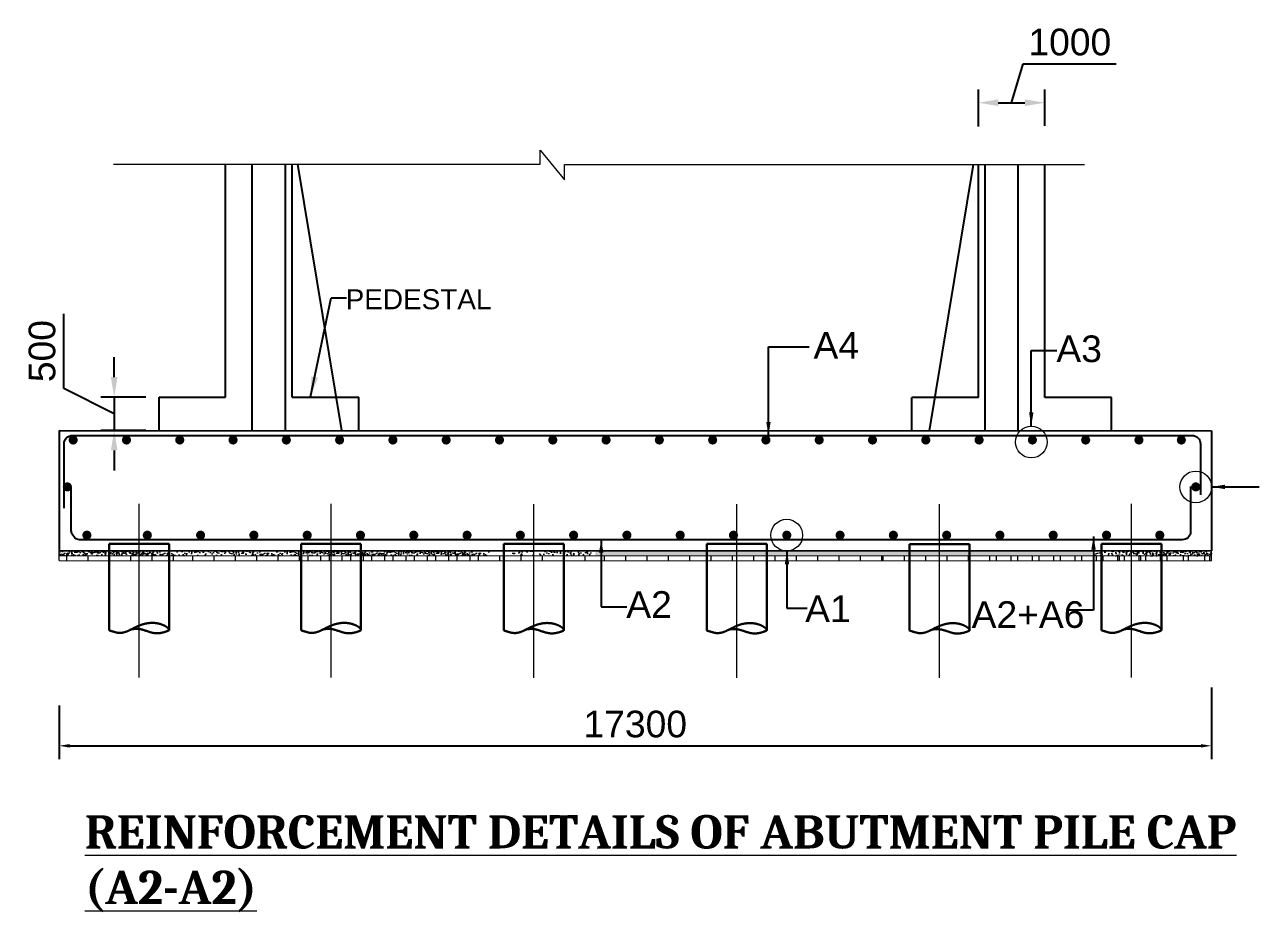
# Model space of a CAD drawing. Header units: millimetres. Extents: x 1231188 to 3899118, y -5478610 to -489530.
# Drawn here: x 2925757 to 2944291, y -3109758 to -3096440 of the extents above; entities that cross this region are included whole.
import ezdxf

# ---------------------------------------------------------------- set-up
doc = ezdxf.new("R2010")
doc.units = ezdxf.units.MM
doc.header["$LTSCALE"] = 25
doc.header["$MEASUREMENT"] = 0
doc.header["$PDMODE"] = 3
for name, pattern in [('CENTER', [2, 1.25, -0.25, 0.25, -0.25]), ('DASHED2', [0.375, 0.25, -0.125]), ('HIDDEN', [0.375, 0.25, -0.125])]:
    doc.linetypes.add(name, pattern=pattern)
doc.layers.get('0').update_dxf_attribs({"lineweight": 13})
doc.layers.get('Defpoints').update_dxf_attribs({"color": 230, "lineweight": 9})
for name, color, linetype in [('ABUTMENT', 1, 'Continuous'), ('COLL', 1, 'Continuous'), ('PILE-CAP', 7, 'Continuous')]:
    doc.layers.add(name, color=color, linetype=linetype)
for name, color, linetype, lineweight in [('Center line', 252, 'CENTER', 9), ('DIM', 8, 'Continuous', 13), ('HATCH', 191, 'Continuous', 9), ('PILE', 214, 'Continuous', 30), ('text', 7, 'Continuous', 18)]:
    doc.layers.add(name, color=color, linetype=linetype, lineweight=lineweight)
doc.styles.add('ARIAL', font='arial.ttf', dxfattribs={"height": 400})
doc.styles.get("Standard").update_dxf_attribs({"font": 'swissl.ttf'})
doc.dimstyles.new('dim-50', dxfattribs={"dimtxt": 200, "dimasz": 200, "dimexe": 20, "dimexo": 20, "dimgap": 0.09, "dimtad": 0, "dimdec": 0, "dimzin": 0, "dimdsep": 46, "dimtxsty": 'Standard', "dimcen": 0.09, "dimclrd": 5, "dimclrt": 5, "dimazin": 0, "dimtfac": 1, "dimtdec": 0, "dimtofl": 0, "dimtmove": 0, "dimatfit": 3, "dimfxl": 1, "dimtolj": 1, "dimtzin": 0, "dimarcsym": 0})
pattern_1 = [(50, (-7976869.35, -8347867.51), (143.4520365, -12.550427), [15, -165]), (355, (-7976869.35, -8347867.51), (-27.7502667, 150.4384267), [12, -132]), (100.4514, (-7976857.4, -8347868.56), (115.7018763, 137.8879084), [12.748038, -140.2284224]), (46.1842, (-7976869.35, -8347827.51), (213.4482097, -33.1038029), [22.5, -247.5]), (96.6356, (-7976851.56, -8347830.27), (186.932541, 194.8235742), [19.1220576, -210.3426]), (351.1842, (-7976869.35, -8347827.5), (186.932389, 194.82372), [18, -198]), (21, (-7976849.35, -8347837.51), (119.3814104, -80.5237781), [15, -165]), (326, (-7976849.35, -8347837.51), (48.6630664, 145.030009), [12, -132]), (71.4514, (-7976839.4, -8347844.22), (168.0445257, 64.5060993), [12.748038, -140.2284224]), (37.5, (-7976869.35, -8347867.51), (2.43197106, 66.57877077), [0, -130.4, 0, -134, 0, -132.5]), (7.5, (-7976869.35, -8347867.51), (52.6139075, 78.88234238), [0, -76.4, 0, -127.4, 0, -50.5]), (327.5, (-7976913.95, -8347867.51), (106.76448723, -4.51097435), [0, -50, 0, -156, 0, -207]), (317.5, (-7976933.95, -8347867.51), (116.6372339, 20.0209965), [0, -65, 0, -103.6, 0, -147])]

# ---------------------------------------------------------------- blocks, each defined once
blk = doc.blocks.new('*D716')
at = {"layer": 'Defpoints', "color": 0, "lineweight": -2, "ltscale": 150, "transparency": 16777216}
for p in [(2943573, -3106184, 42552), (2926273, -3106454, 42552), (2943573, -3107260)]:
    blk.add_point(p, dxfattribs=at)
at = {"layer": 'DIM', "color": 0, "lineweight": -2, "ltscale": 150, "transparency": 16777216}
for p, q in [((2943573, -3106384), (2943573, -3107460)), ((2926273, -3106654), (2926273, -3107460))]:
    blk.add_line(p, q, dxfattribs=at)
at = {"layer": 'DIM', "color": 5, "lineweight": -2, "ltscale": 150, "transparency": 16777216}
blk.add_line((2926433, -3107260), (2943413, -3107260), dxfattribs=at)
for points in [[(2926433, -3107234), (2926433, -3107287), (2926273, -3107260)], [(2943413, -3107234), (2943413, -3107287), (2943573, -3107260)]]:
    blk.add_solid(points, dxfattribs=at)
at = {"layer": 'DIM', "color": 2, "ltscale": 150, "transparency": 16777216, "insert": (2934923, -3106936), "char_height": 400, "attachment_point": 5, "style": 'ARIAL'}
blk.add_mtext('\\A1;17300', dxfattribs=at)
blk = doc.blocks.new('*D717')
at = {"layer": 'Defpoints', "color": 0, "lineweight": -2, "ltscale": 150, "transparency": 16777216}
for p in [(2927773, -3102028), (2927100, -3102528), (2927773, -3102528)]:
    blk.add_point(p, dxfattribs=at)
at = {"layer": 'DIM', "color": 5, "lineweight": -2, "ltscale": 150, "transparency": 16777216}
for p, q in [((2926343, -3101898), (2926343, -3100776)), ((2927100, -3101728), (2927100, -3101428)), ((2927100, -3102278), (2926343, -3101898)), ((2927100, -3102028), (2927100, -3102528)), ((2927100, -3102828), (2927100, -3103128))]:
    blk.add_line(p, q, dxfattribs=at)
at = {"layer": 'DIM', "color": 0, "lineweight": -2, "ltscale": 150, "transparency": 16777216}
for p, q in [((2927573, -3102028), (2926900, -3102028)), ((2927573, -3102528), (2926900, -3102528))]:
    blk.add_line(p, q, dxfattribs=at)
at = {"layer": 'DIM', "color": 5, "lineweight": -2, "ltscale": 150, "transparency": 16777216}
for points in [[(2927050, -3101728), (2927150, -3101728), (2927100, -3102028)], [(2927050, -3102828), (2927150, -3102828), (2927100, -3102528)]]:
    blk.add_solid(points, dxfattribs=at)
at = {"layer": 'DIM', "color": 2, "ltscale": 150, "transparency": 16777216, "insert": (2926019, -3101337), "char_height": 400, "attachment_point": 5, "rotation": 90, "style": 'ARIAL'}
blk.add_mtext('\\A1;500', dxfattribs=at)
blk = doc.blocks.new('*D718')
at = {"layer": 'Defpoints', "color": 0, "lineweight": -2, "ltscale": 150, "transparency": 16777216}
for p in [(2941073, -3097610), (2941073, -3098159), (2940073, -3098166)]:
    blk.add_point(p, dxfattribs=at)
at = {"layer": 'DIM', "color": 5, "lineweight": -2, "ltscale": 150, "transparency": 16777216}
for p, q in [((2940573, -3097610), (2940748, -3097026)), ((2940748, -3097026), (2942144, -3097026)), ((2940373, -3097610), (2940773, -3097610))]:
    blk.add_line(p, q, dxfattribs=at)
at = {"layer": 'DIM', "color": 0, "lineweight": -2, "ltscale": 150, "transparency": 16777216}
for p, q in [((2940073, -3097966), (2940073, -3097410)), ((2941073, -3097959), (2941073, -3097410))]:
    blk.add_line(p, q, dxfattribs=at)
at = {"layer": 'DIM', "color": 5, "lineweight": -2, "ltscale": 150, "transparency": 16777216}
for points in [[(2940373, -3097560), (2940373, -3097660), (2940073, -3097610)], [(2940773, -3097560), (2940773, -3097660), (2941073, -3097610)]]:
    blk.add_solid(points, dxfattribs=at)
at = {"layer": 'DIM', "color": 2, "ltscale": 150, "transparency": 16777216, "insert": (2941446, -3096702), "char_height": 400, "attachment_point": 5, "style": 'ARIAL'}
blk.add_mtext('\\A1;1000', dxfattribs=at)

msp = doc.modelspace()

# ---------------------------------------------------------------- hatches: boundary and pattern name
at = {"layer": 'HATCH', "ltscale": 100}
h = msp.add_hatch(dxfattribs=at)
h.set_pattern_fill('AR-CONC', color=256, scale=20, style=0)
h.set_pattern_definition([(50, (-7969869.27, -8347859.77), (143.4520365, -12.550427), [15, -165]), (355, (-7969869.27, -8347859.77), (-27.7502667, 150.4384267), [12, -132]), (100.4514, (-7969857.32, -8347860.82), (115.7018763, 137.8879084), [12.748038, -140.2284224]), (46.1842, (-7969869.27, -8347819.77), (213.4482097, -33.1038029), [22.5, -247.5]), (96.6356, (-7969851.48, -8347822.53), (186.932541, 194.8235742), [19.1220576, -210.3426]), (351.1842, (-7969869.27, -8347819.77), (186.932389, 194.82372), [18, -198]), (21, (-7969849.27, -8347829.77), (119.3814104, -80.5237781), [15, -165]), (326, (-7969849.27, -8347829.77), (48.6630664, 145.030009), [12, -132]), (71.4514, (-7969839.32, -8347836.48), (168.0445257, 64.5060993), [12.748038, -140.2284224]), (37.5, (-7969869.27, -8347859.77), (2.43197106, 66.57877077), [0, -130.4, 0, -134, 0, -132.5]), (7.5, (-7969869.27, -8347859.77), (52.6139075, 78.88234238), [0, -76.4, 0, -127.4, 0, -50.5]), (327.5, (-7969913.87, -8347859.77), (106.76448723, -4.51097435), [0, -50, 0, -156, 0, -207]), (317.5, (-7969933.87, -8347859.77), (116.6372339, 20.0209965), [0, -65, 0, -103.6, 0, -147])])
h.paths.add_polyline_path([(2926273.05493, -3104327.57632), (2926273.05493, -3104402.57632), (2926573.08797, -3104402.57632), (2926573.08797, -3104327.57632)])
h = msp.add_hatch(dxfattribs=at)
h.set_pattern_fill('AR-CONC', color=256, scale=20, style=0)
h.set_pattern_definition([(50, (-7968669.3, -8347860.69), (143.4520365, -12.550427), [15, -165]), (355, (-7968669.3, -8347860.69), (-27.7502667, 150.4384267), [12, -132]), (100.4514, (-7968657.35, -8347861.74), (115.7018763, 137.8879084), [12.748038, -140.2284224]), (46.1842, (-7968669.3, -8347820.69), (213.4482097, -33.1038029), [22.5, -247.5]), (96.6356, (-7968651.52, -8347823.45), (186.932541, 194.8235742), [19.1220576, -210.3426]), (351.1842, (-7968669.3, -8347820.7), (186.932389, 194.82372), [18, -198]), (21, (-7968649.3, -8347830.69), (119.3814104, -80.5237781), [15, -165]), (326, (-7968649.3, -8347830.69), (48.6630664, 145.030009), [12, -132]), (71.4514, (-7968639.36, -8347837.4), (168.0445257, 64.5060993), [12.748038, -140.2284224]), (37.5, (-7968669.305, -8347860.69), (2.43197106, 66.57877077), [0, -130.4, 0, -134, 0, -132.5]), (7.5, (-7968669.305, -8347860.69), (52.6139075, 78.88234238), [0, -76.4, 0, -127.4, 0, -50.5]), (327.5, (-7968713.905, -8347860.69), (106.76448723, -4.51097435), [0, -50, 0, -156, 0, -207]), (317.5, (-7968733.905, -8347860.69), (116.6372339, 20.0209965), [0, -65, 0, -103.6, 0, -147])])
h.paths.add_polyline_path([(2926573.05493, -3104403.49698), (2926573.05493, -3104328.49698), (2926273.05493, -3104328.49698), (2926273.05493, -3104403.49698)])
h.paths.add_polyline_path([(2927173.05493, -3104403.49698), (2927173.05493, -3104328.49698), (2926573.05493, -3104328.49698), (2926573.05493, -3104403.49698)])
h.paths.add_polyline_path([(2927773.05493, -3104403.49698), (2927773.05493, -3104328.49698), (2927173.05493, -3104328.49698), (2927173.05493, -3104403.49698)])
h = msp.add_hatch(dxfattribs=at)
h.set_pattern_fill('AR-B816', color=256, scale=20, style=0)
h.set_pattern_definition([(0, (-7971369.27, -8347859.77), (0, 160), []), (90, (-7971369.27, -8347859.77), (-160, 160), [160, -160])])
h.paths.add_polyline_path([(2926873.08797, -3104402.57632), (2926873.08797, -3104477.57632), (2927473.08797, -3104477.57632), (2927473.08797, -3104402.57632)])
h.paths.add_polyline_path([(2927473.08797, -3104402.57632), (2927473.08797, -3104477.57632), (2928073.08797, -3104477.57632), (2928073.08797, -3104402.57632)])
h.paths.add_polyline_path([(2926273.05493, -3104402.57632), (2926273.05493, -3104477.57632), (2926873.08797, -3104477.57632), (2926873.08797, -3104402.57632)])
h = msp.add_hatch(dxfattribs=at)
h.set_pattern_fill('AR-CONC', color=256, scale=20, style=0)
h.set_pattern_definition([(50, (-7968370.8, -8347859.77), (143.4520365, -12.550427), [15, -165]), (355, (-7968370.8, -8347859.77), (-27.7502667, 150.4384267), [12, -132]), (100.4514, (-7968358.85, -8347860.82), (115.7018763, 137.8879084), [12.748038, -140.2284224]), (46.1842, (-7968370.8, -8347819.77), (213.4482097, -33.1038029), [22.5, -247.5]), (96.6356, (-7968353.02, -8347822.53), (186.932541, 194.8235742), [19.1220576, -210.3426]), (351.1842, (-7968370.8, -8347819.77), (186.932389, 194.82372), [18, -198]), (21, (-7968350.8, -8347829.77), (119.3814104, -80.5237781), [15, -165]), (326, (-7968350.8, -8347829.77), (48.6630664, 145.030009), [12, -132]), (71.4514, (-7968340.86, -8347836.48), (168.0445257, 64.5060993), [12.748038, -140.2284224]), (37.5, (-7968370.805, -8347859.77), (2.43197106, 66.57877077), [0, -130.4, 0, -134, 0, -132.5]), (7.5, (-7968370.805, -8347859.77), (52.6139075, 78.88234238), [0, -76.4, 0, -127.4, 0, -50.5]), (327.5, (-7968415.405, -8347859.77), (106.76448723, -4.51097435), [0, -50, 0, -156, 0, -207]), (317.5, (-7968435.4, -8347859.77), (116.6372339, 20.0209965), [0, -65, 0, -103.6, 0, -147])])
h.paths.add_polyline_path([(2926871.55526, -3104402.57632), (2926871.55526, -3104327.57632), (2926571.55526, -3104327.57632), (2926571.55526, -3104402.57632)])
h.paths.add_polyline_path([(2927471.55526, -3104402.57632), (2927471.55526, -3104327.57632), (2926871.55526, -3104327.57632), (2926871.55526, -3104402.57632)])
h.paths.add_polyline_path([(2928071.55526, -3104402.57632), (2928071.55526, -3104327.57632), (2927471.55526, -3104327.57632), (2927471.55526, -3104402.57632)])
h = msp.add_hatch(dxfattribs=at)
h.set_pattern_fill('AR-B816', color=256, scale=20, style=0)
h.set_pattern_definition([(0, (-7966917.7, -8347859.77), (0, 160), []), (90, (-7966917.7, -8347859.77), (-160, 160), [160, -160])])
h.paths.add_polyline_path([(2928324.65363, -3104477.57632), (2928324.65363, -3104402.57632), (2928024.65363, -3104402.57632), (2928024.65363, -3104477.57632)])
h.paths.add_polyline_path([(2928924.65363, -3104477.57632), (2928924.65363, -3104402.57632), (2928324.65363, -3104402.57632), (2928324.65363, -3104477.57632)])
h.paths.add_polyline_path([(2929524.65363, -3104477.57632), (2929524.65363, -3104402.57632), (2928924.65363, -3104402.57632), (2928924.65363, -3104477.57632)])
h.paths.add_polyline_path([(2931324.65363, -3104477.57632), (2931324.65363, -3104402.57632), (2929524.65363, -3104402.57632), (2929524.65363, -3104477.57632)])
h.paths.add_polyline_path([(2931324.65363, -3104402.57632), (2931324.65363, -3104477.57632), (2931924.65363, -3104477.57632), (2931924.65363, -3104402.57632)])
h.paths.add_polyline_path([(2931924.65363, -3104402.57632), (2931924.65363, -3104477.57632), (2932524.65363, -3104477.57632), (2932524.65363, -3104402.57632)])
h = msp.add_hatch(dxfattribs=at)
h.set_pattern_fill('AR-CONC', color=256, scale=20, style=0)
h.set_pattern_definition([(50, (-7966870.8, -8347859.77), (143.4520365, -12.550427), [15, -165]), (355, (-7966870.8, -8347859.77), (-27.7502667, 150.4384267), [12, -132]), (100.4514, (-7966858.85, -8347860.82), (115.7018763, 137.8879084), [12.748038, -140.2284224]), (46.1842, (-7966870.8, -8347819.77), (213.4482097, -33.1038029), [22.5, -247.5]), (96.6356, (-7966853.02, -8347822.53), (186.932541, 194.8235742), [19.1220576, -210.3426]), (351.1842, (-7966870.8, -8347819.77), (186.932389, 194.82372), [18, -198]), (21, (-7966850.8, -8347829.77), (119.3814104, -80.5237781), [15, -165]), (326, (-7966850.8, -8347829.77), (48.6630664, 145.030009), [12, -132]), (71.4514, (-7966840.86, -8347836.48), (168.0445257, 64.5060993), [12.748038, -140.2284224]), (37.5, (-7966870.805, -8347859.77), (2.43197106, 66.57877077), [0, -130.4, 0, -134, 0, -132.5]), (7.5, (-7966870.805, -8347859.77), (52.6139075, 78.88234238), [0, -76.4, 0, -127.4, 0, -50.5]), (327.5, (-7966915.405, -8347859.77), (106.76448723, -4.51097435), [0, -50, 0, -156, 0, -207]), (317.5, (-7966935.4, -8347859.77), (116.6372339, 20.0209965), [0, -65, 0, -103.6, 0, -147])])
h.paths.add_polyline_path([(2928371.55526, -3104402.57632), (2928371.55526, -3104327.57632), (2928071.55526, -3104327.57632), (2928071.55526, -3104402.57632)])
h.paths.add_polyline_path([(2928971.55526, -3104402.57632), (2928971.55526, -3104327.57632), (2928371.55526, -3104327.57632), (2928371.55526, -3104402.57632)])
h.paths.add_polyline_path([(2929571.55526, -3104402.57632), (2929571.55526, -3104327.57632), (2928971.55526, -3104327.57632), (2928971.55526, -3104402.57632)])
h = msp.add_hatch(dxfattribs=at)
h.set_pattern_fill('AR-CONC', color=256, scale=20, style=0)
h.set_pattern_definition([(50, (-7965437.96, -8347859.77), (143.4520365, -12.550427), [15, -165]), (355, (-7965437.96, -8347859.77), (-27.7502667, 150.4384267), [12, -132]), (100.4514, (-7965426, -8347860.82), (115.7018763, 137.8879084), [12.748038, -140.2284224]), (46.1842, (-7965437.96, -8347819.77), (213.4482097, -33.1038029), [22.5, -247.5]), (96.6356, (-7965420.17, -8347822.53), (186.932541, 194.8235742), [19.1220576, -210.3426]), (351.1842, (-7965437.96, -8347819.77), (186.932389, 194.82372), [18, -198]), (21, (-7965417.96, -8347829.77), (119.3814104, -80.5237781), [15, -165]), (326, (-7965417.96, -8347829.77), (48.6630664, 145.030009), [12, -132]), (71.4514, (-7965408.01, -8347836.48), (168.0445257, 64.5060993), [12.748038, -140.2284224]), (37.5, (-7965437.96, -8347859.77), (2.43197106, 66.57877077), [0, -130.4, 0, -134, 0, -132.5]), (7.5, (-7965437.96, -8347859.77), (52.6139075, 78.88234238), [0, -76.4, 0, -127.4, 0, -50.5]), (327.5, (-7965482.56, -8347859.77), (106.76448723, -4.51097435), [0, -50, 0, -156, 0, -207]), (317.5, (-7965502.56, -8347859.77), (116.6372339, 20.0209965), [0, -65, 0, -103.6, 0, -147])])
h.paths.add_polyline_path([(2929804.39979, -3104402.57632), (2929804.39979, -3104327.57632), (2929504.39979, -3104327.57632), (2929504.39979, -3104402.57632)])
h.paths.add_polyline_path([(2930404.39979, -3104402.57632), (2930404.39979, -3104327.57632), (2929804.39979, -3104327.57632), (2929804.39979, -3104402.57632)])
h.paths.add_polyline_path([(2931004.39979, -3104402.57632), (2931004.39979, -3104327.57632), (2930404.39979, -3104327.57632), (2930404.39979, -3104402.57632)])
h = msp.add_hatch(dxfattribs=at)
h.set_pattern_fill('AR-B816', color=256, scale=20, style=0)
h.set_pattern_definition([(0, (-7965189.7, -8347859.77), (0, 160), []), (90, (-7965189.7, -8347859.77), (-160, 160), [160, -160])])
h.paths.add_polyline_path([(2930052.66281, -3104477.57632), (2930052.66281, -3104402.57632), (2929752.66281, -3104402.57632), (2929752.66281, -3104477.57632)])
h.paths.add_polyline_path([(2930652.66281, -3104477.57632), (2930652.66281, -3104402.57632), (2930052.66281, -3104402.57632), (2930052.66281, -3104477.57632)])
h.paths.add_polyline_path([(2931252.66281, -3104477.57632), (2931252.66281, -3104402.57632), (2930652.66281, -3104402.57632), (2930652.66281, -3104477.57632)])
h.paths.add_polyline_path([(2933052.66281, -3104477.57632), (2933052.66281, -3104402.57632), (2931252.66281, -3104402.57632), (2931252.66281, -3104477.57632)])
h.paths.add_polyline_path([(2933052.66281, -3104402.57632), (2933052.66281, -3104477.57632), (2933652.66281, -3104477.57632), (2933652.66281, -3104402.57632)])
h.paths.add_polyline_path([(2933652.66281, -3104402.57632), (2933652.66281, -3104477.57632), (2934252.66281, -3104477.57632), (2934252.66281, -3104402.57632)])
h = msp.add_hatch(dxfattribs=at)
h.set_pattern_fill('AR-CONC', color=256, scale=20, style=0)
h.set_pattern_definition([(50, (-7965189.53, -8347859.77), (143.4520365, -12.550427), [15, -165]), (355, (-7965189.53, -8347859.77), (-27.7502667, 150.4384267), [12, -132]), (100.4514, (-7965177.58, -8347860.82), (115.7018763, 137.8879084), [12.748038, -140.2284224]), (46.1842, (-7965189.53, -8347819.77), (213.4482097, -33.1038029), [22.5, -247.5]), (96.6356, (-7965171.74, -8347822.53), (186.932541, 194.8235742), [19.1220576, -210.3426]), (351.1842, (-7965189.53, -8347819.77), (186.932389, 194.82372), [18, -198]), (21, (-7965169.53, -8347829.77), (119.3814104, -80.5237781), [15, -165]), (326, (-7965169.53, -8347829.77), (48.6630664, 145.030009), [12, -132]), (71.4514, (-7965159.58, -8347836.48), (168.0445257, 64.5060993), [12.748038, -140.2284224]), (37.5, (-7965189.53, -8347859.77), (2.43197106, 66.57877077), [0, -130.4, 0, -134, 0, -132.5]), (7.5, (-7965189.53, -8347859.77), (52.6139075, 78.88234238), [0, -76.4, 0, -127.4, 0, -50.5]), (327.5, (-7965234.13, -8347859.77), (106.76448723, -4.51097435), [0, -50, 0, -156, 0, -207]), (317.5, (-7965254.13, -8347859.77), (116.6372339, 20.0209965), [0, -65, 0, -103.6, 0, -147])])
h.paths.add_polyline_path([(2930052.82799, -3104402.57632), (2930052.82799, -3104327.57632), (2929752.82799, -3104327.57632), (2929752.82799, -3104402.57632)])
h.paths.add_polyline_path([(2930652.82799, -3104402.57632), (2930652.82799, -3104327.57632), (2930052.82799, -3104327.57632), (2930052.82799, -3104402.57632)])
h.paths.add_polyline_path([(2931252.82799, -3104402.57632), (2931252.82799, -3104327.57632), (2930652.82799, -3104327.57632), (2930652.82799, -3104402.57632)])
h = msp.add_hatch(dxfattribs=at)
h.set_pattern_fill('AR-CONC', color=256, scale=20, style=0)
h.set_pattern_definition([(50, (-7963937.96, -8347859.77), (143.4520365, -12.550427), [15, -165]), (355, (-7963937.96, -8347859.77), (-27.7502667, 150.4384267), [12, -132]), (100.4514, (-7963926, -8347860.82), (115.7018763, 137.8879084), [12.748038, -140.2284224]), (46.1842, (-7963937.96, -8347819.77), (213.4482097, -33.1038029), [22.5, -247.5]), (96.6356, (-7963920.17, -8347822.53), (186.932541, 194.8235742), [19.1220576, -210.3426]), (351.1842, (-7963937.96, -8347819.77), (186.932389, 194.82372), [18, -198]), (21, (-7963917.96, -8347829.77), (119.3814104, -80.5237781), [15, -165]), (326, (-7963917.96, -8347829.77), (48.6630664, 145.030009), [12, -132]), (71.4514, (-7963908.01, -8347836.48), (168.0445257, 64.5060993), [12.748038, -140.2284224]), (37.5, (-7963937.96, -8347859.77), (2.43197106, 66.57877077), [0, -130.4, 0, -134, 0, -132.5]), (7.5, (-7963937.96, -8347859.77), (52.6139075, 78.88234238), [0, -76.4, 0, -127.4, 0, -50.5]), (327.5, (-7963982.56, -8347859.77), (106.76448723, -4.51097435), [0, -50, 0, -156, 0, -207]), (317.5, (-7964002.56, -8347859.77), (116.6372339, 20.0209965), [0, -65, 0, -103.6, 0, -147])])
h.paths.add_polyline_path([(2931304.39979, -3104402.57632), (2931304.39979, -3104327.57632), (2931004.39979, -3104327.57632), (2931004.39979, -3104402.57632)])
h.paths.add_polyline_path([(2931904.39979, -3104402.57632), (2931904.39979, -3104327.57632), (2931304.39979, -3104327.57632), (2931304.39979, -3104402.57632)])
h.paths.add_polyline_path([(2932504.39979, -3104402.57632), (2932504.39979, -3104327.57632), (2931904.39979, -3104327.57632), (2931904.39979, -3104402.57632)])
h = msp.add_hatch(dxfattribs=at)
h.set_pattern_fill('AR-CONC', color=256, scale=20, style=0)
h.set_pattern_definition([(50, (-7963689.53, -8347859.77), (143.4520365, -12.550427), [15, -165]), (355, (-7963689.53, -8347859.77), (-27.7502667, 150.4384267), [12, -132]), (100.4514, (-7963677.58, -8347860.82), (115.7018763, 137.8879084), [12.748038, -140.2284224]), (46.1842, (-7963689.53, -8347819.77), (213.4482097, -33.1038029), [22.5, -247.5]), (96.6356, (-7963671.74, -8347822.53), (186.932541, 194.8235742), [19.1220576, -210.3426]), (351.1842, (-7963689.53, -8347819.77), (186.932389, 194.82372), [18, -198]), (21, (-7963669.53, -8347829.77), (119.3814104, -80.5237781), [15, -165]), (326, (-7963669.53, -8347829.77), (48.6630664, 145.030009), [12, -132]), (71.4514, (-7963659.58, -8347836.48), (168.0445257, 64.5060993), [12.748038, -140.2284224]), (37.5, (-7963689.53, -8347859.77), (2.43197106, 66.57877077), [0, -130.4, 0, -134, 0, -132.5]), (7.5, (-7963689.53, -8347859.77), (52.6139075, 78.88234238), [0, -76.4, 0, -127.4, 0, -50.5]), (327.5, (-7963734.13, -8347859.77), (106.76448723, -4.51097435), [0, -50, 0, -156, 0, -207]), (317.5, (-7963754.13, -8347859.77), (116.6372339, 20.0209965), [0, -65, 0, -103.6, 0, -147])])
h.paths.add_polyline_path([(2931552.82799, -3104402.57632), (2931552.82799, -3104327.57632), (2931252.82799, -3104327.57632), (2931252.82799, -3104402.57632)])
h.paths.add_polyline_path([(2932152.82799, -3104402.57632), (2932152.82799, -3104327.57632), (2931552.82799, -3104327.57632), (2931552.82799, -3104402.57632)])
h.paths.add_polyline_path([(2932752.82799, -3104402.57632), (2932752.82799, -3104327.57632), (2932152.82799, -3104327.57632), (2932152.82799, -3104402.57632)])
h = msp.add_hatch(dxfattribs=at)
h.set_pattern_fill('AR-CONC', color=256, scale=20, style=0)
h.set_pattern_definition([(50, (-7978985.03, -8347859.77), (143.4520365, -12.550427), [15, -165]), (355, (-7978985.03, -8347859.77), (-27.7502667, 150.4384267), [12, -132]), (100.4514, (-7978973.08, -8347860.82), (115.7018763, 137.8879084), [12.748038, -140.2284224]), (46.1842, (-7978985.03, -8347819.77), (213.4482097, -33.1038029), [22.5, -247.5]), (96.6356, (-7978967.24, -8347822.53), (186.932541, 194.8235742), [19.1220576, -210.3426]), (351.1842, (-7978985.03, -8347819.77), (186.932389, 194.82372), [18, -198]), (21, (-7978965.03, -8347829.77), (119.3814104, -80.5237781), [15, -165]), (326, (-7978965.03, -8347829.77), (48.6630664, 145.030009), [12, -132]), (71.4514, (-7978955.08, -8347836.48), (168.0445257, 64.5060993), [12.748038, -140.2284224]), (37.5, (-7978985.03, -8347859.77), (2.43197106, 66.57877077), [0, -130.4, 0, -134, 0, -132.5]), (7.5, (-7978985.03, -8347859.77), (52.6139075, 78.88234238), [0, -76.4, 0, -127.4, 0, -50.5]), (327.5, (-7979029.63, -8347859.77), (106.76448723, -4.51097435), [0, -50, 0, -156, 0, -207]), (317.5, (-7979049.63, -8347859.77), (116.6372339, 20.0209965), [0, -65, 0, -103.6, 0, -147])])
h.paths.add_polyline_path([(2933657.32943, -3104402.57632), (2933657.32943, -3104327.57632), (2933057.32943, -3104327.57632), (2933057.32943, -3104402.57632)])
h.paths.add_polyline_path([(2934257.32943, -3104402.57632), (2934257.32943, -3104327.57632), (2933657.32943, -3104327.57632), (2933657.32943, -3104402.57632)])
h = msp.add_hatch(dxfattribs=at)
h.set_pattern_fill('AR-B816', color=256, scale=20, style=0)
h.set_pattern_definition([(0, (-7960738.13, -8347859.77), (0, 160), []), (90, (-7960738.13, -8347859.77), (-160, 160), [160, -160])])
h.paths.add_polyline_path([(2934504.22847, -3104477.57632), (2934504.22847, -3104402.57632), (2934204.22847, -3104402.57632), (2934204.22847, -3104477.57632)])
h.paths.add_polyline_path([(2935104.22847, -3104477.57632), (2935104.22847, -3104402.57632), (2934504.22847, -3104402.57632), (2934504.22847, -3104477.57632)])
h.paths.add_polyline_path([(2935704.22847, -3104477.57632), (2935704.22847, -3104402.57632), (2935104.22847, -3104402.57632), (2935104.22847, -3104477.57632)])
h.paths.add_polyline_path([(2937504.22847, -3104477.57632), (2937504.22847, -3104402.57632), (2935704.22847, -3104402.57632), (2935704.22847, -3104477.57632)])
h.paths.add_polyline_path([(2937504.22847, -3104402.57632), (2937504.22847, -3104477.57632), (2938104.22847, -3104477.57632), (2938104.22847, -3104402.57632)])
h.paths.add_polyline_path([(2938104.22847, -3104402.57632), (2938104.22847, -3104477.57632), (2938704.22847, -3104477.57632), (2938704.22847, -3104402.57632)])
h = msp.add_hatch(dxfattribs=at)
h.set_pattern_fill('AR-CONC', color=256, scale=20, style=0)
h.set_pattern_definition([(50, (-7974119.31, -8347859.77), (143.4520365, -12.550427), [15, -165]), (355, (-7974119.31, -8347859.77), (-27.7502667, 150.4384267), [12, -132]), (100.4514, (-7974107.36, -8347860.82), (115.7018763, 137.8879084), [12.748038, -140.2284224]), (46.1842, (-7974119.31, -8347819.77), (213.4482097, -33.1038029), [22.5, -247.5]), (96.6356, (-7974101.52, -8347822.53), (186.932541, 194.8235742), [19.1220576, -210.3426]), (351.1842, (-7974119.3, -8347819.77), (186.932389, 194.82372), [18, -198]), (21, (-7974099.31, -8347829.77), (119.3814104, -80.5237781), [15, -165]), (326, (-7974099.31, -8347829.77), (48.6630664, 145.030009), [12, -132]), (71.4514, (-7974089.36, -8347836.48), (168.0445257, 64.5060993), [12.748038, -140.2284224]), (37.5, (-7974119.31, -8347859.77), (2.43197106, 66.57877077), [0, -130.4, 0, -134, 0, -132.5]), (7.5, (-7974119.31, -8347859.77), (52.6139075, 78.88234238), [0, -76.4, 0, -127.4, 0, -50.5]), (327.5, (-7974163.91, -8347859.77), (106.76448723, -4.51097435), [0, -50, 0, -156, 0, -207]), (317.5, (-7974183.91, -8347859.77), (116.6372339, 20.0209965), [0, -65, 0, -103.6, 0, -147])])
h.paths.add_polyline_path([(2935523.04889, -3104327.57632), (2935523.04889, -3104402.57632), (2937923.04889, -3104402.57632), (2937923.04889, -3104327.57632)])
h.paths.add_polyline_path([(2935523.04889, -3104402.57632), (2935523.04889, -3104327.57632), (2934923.04889, -3104327.57632), (2934923.04889, -3104402.57632)])
h.paths.add_polyline_path([(2934923.04889, -3104402.57632), (2934923.04889, -3104327.57632), (2934323.04889, -3104327.57632), (2934323.04889, -3104402.57632)])
h = msp.add_hatch(dxfattribs=at)
h.set_pattern_fill('AR-CONC', color=256, scale=20, style=0)
h.set_pattern_definition(pattern_1)
h.paths.add_polyline_path([(2938173.00981, -3104335.31675), (2936373.00981, -3104335.31675), (2936373.00981, -3104410.31675), (2938173.00981, -3104410.31675)])
h.paths.add_polyline_path([(2938773.00981, -3104335.31675), (2938173.00981, -3104335.31675), (2938173.00981, -3104410.31675), (2938773.00981, -3104410.31675)])
h.paths.add_polyline_path([(2939373.00981, -3104335.31675), (2938773.00981, -3104335.31675), (2938773.00981, -3104410.31675), (2939373.00981, -3104410.31675)])
h.paths.add_polyline_path([(2941773.00981, -3104335.31675), (2939373.00981, -3104335.31675), (2939373.00981, -3104410.31675), (2941773.00981, -3104410.31675)])
h = msp.add_hatch(dxfattribs=at)
h.set_pattern_fill('AR-B816', color=256, scale=20, style=0)
h.set_pattern_definition([(0, (-7956554.98, -8347859.77), (0, 160), []), (90, (-7956554.98, -8347859.77), (-160, 160), [160, -160])])
h.paths.add_polyline_path([(2938687.37945, -3104477.57632), (2938687.37945, -3104402.57632), (2938387.37945, -3104402.57632), (2938387.37945, -3104477.57632)])
h.paths.add_polyline_path([(2939287.37945, -3104477.57632), (2939287.37945, -3104402.57632), (2938687.37945, -3104402.57632), (2938687.37945, -3104477.57632)])
h.paths.add_polyline_path([(2939887.37945, -3104477.57632), (2939887.37945, -3104402.57632), (2939287.37945, -3104402.57632), (2939287.37945, -3104477.57632)])
h.paths.add_polyline_path([(2941687.37945, -3104477.57632), (2941687.37945, -3104402.57632), (2939887.37945, -3104402.57632), (2939887.37945, -3104477.57632)])
h.paths.add_polyline_path([(2941687.37945, -3104402.57632), (2941687.37945, -3104477.57632), (2942287.37945, -3104477.57632), (2942287.37945, -3104402.57632)])
h.paths.add_polyline_path([(2942287.37945, -3104402.57632), (2942287.37945, -3104477.57632), (2942887.37945, -3104477.57632), (2942887.37945, -3104402.57632)])
h = msp.add_hatch(dxfattribs=at)
h.set_pattern_fill('AR-B816', color=256, scale=20, style=0)
h.set_pattern_definition([(0, (-7954853.45, -8347867.51), (0, 160), []), (90, (-7954853.45, -8347867.51), (-160, 160), [160, -160])])
h.paths.add_polyline_path([(2940388.90602, -3104485.31675), (2940388.90602, -3104410.31675), (2940088.90602, -3104410.31675), (2940088.90602, -3104485.31675)])
h.paths.add_polyline_path([(2940988.90602, -3104485.31675), (2940988.90602, -3104410.31675), (2940388.90602, -3104410.31675), (2940388.90602, -3104485.31675)])
h.paths.add_polyline_path([(2941588.90602, -3104485.31675), (2941588.90602, -3104410.31675), (2940988.90602, -3104410.31675), (2940988.90602, -3104485.31675)])
h.paths.add_polyline_path([(2943388.90602, -3104485.31675), (2943388.90602, -3104410.31675), (2941588.90602, -3104410.31675), (2941588.90602, -3104485.31675)])
h.paths.add_polyline_path([(2943573.05493, -3104485.31675), (2943573.05493, -3104410.31675), (2943388.90602, -3104410.31675), (2943388.90602, -3104485.31675)])
h = msp.add_hatch(dxfattribs=at)
h.set_pattern_fill('AR-CONC', color=256, scale=20, style=0)
h.set_pattern_definition(pattern_1)
h.paths.add_polyline_path([(2942973.00981, -3104410.31675), (2942973.00981, -3104335.31675), (2942373.00981, -3104335.31675), (2942373.00981, -3104410.31675)])
h.paths.add_polyline_path([(2942373.00981, -3104410.31675), (2942373.00981, -3104335.31675), (2941773.00981, -3104335.31675), (2941773.00981, -3104410.31675)])
h.paths.add_polyline_path([(2943573.05493, -3104410.31675), (2943573.05493, -3104335.31675), (2942973.00981, -3104335.31675), (2942973.00981, -3104410.31675)])
h = msp.add_hatch(dxfattribs=at)
h.set_pattern_fill('AR-CONC', color=256, scale=20, style=0)
h.set_pattern_definition([(50, (-7979569.3, -8347866.59), (143.4520365, -12.550427), [15, -165]), (355, (-7979569.3, -8347866.59), (-27.7502667, 150.4384267), [12, -132]), (100.4514, (-7979557.35, -8347867.64), (115.7018763, 137.8879084), [12.748038, -140.2284224]), (46.1842, (-7979569.3, -8347826.59), (213.4482097, -33.1038029), [22.5, -247.5]), (96.6356, (-7979551.52, -8347829.35), (186.932541, 194.8235742), [19.1220576, -210.3426]), (351.1842, (-7979569.3, -8347826.6), (186.932389, 194.82372), [18, -198]), (21, (-7979549.3, -8347836.59), (119.3814104, -80.5237781), [15, -165]), (326, (-7979549.3, -8347836.59), (48.6630664, 145.030009), [12, -132]), (71.4514, (-7979539.36, -8347843.3), (168.0445257, 64.5060993), [12.748038, -140.2284224]), (37.5, (-7979569.305, -8347866.59), (2.43197106, 66.57877077), [0, -130.4, 0, -134, 0, -132.5]), (7.5, (-7979569.305, -8347866.59), (52.6139075, 78.88234238), [0, -76.4, 0, -127.4, 0, -50.5]), (327.5, (-7979613.905, -8347866.59), (106.76448723, -4.51097435), [0, -50, 0, -156, 0, -207]), (317.5, (-7979633.905, -8347866.59), (116.6372339, 20.0209965), [0, -65, 0, -103.6, 0, -147])])
h.paths.add_polyline_path([(2943273.05493, -3104334.39609), (2943273.05493, -3104409.39609), (2943573.05493, -3104409.39609), (2943573.05493, -3104334.39609)])
h.paths.add_polyline_path([(2943273.05493, -3104409.39609), (2943273.05493, -3104334.39609), (2942673.05493, -3104334.39609), (2942673.05493, -3104409.39609)])
h.paths.add_polyline_path([(2942673.05493, -3104409.39609), (2942673.05493, -3104334.39609), (2942073.05493, -3104334.39609), (2942073.05493, -3104409.39609)])
h = msp.add_hatch(dxfattribs=at)
h.set_pattern_fill('AR-B816', color=256, scale=20, style=0)
h.set_pattern_definition([(0, (-7979569.3, -8347866.59), (0, 160), []), (90, (-7979569.3, -8347866.59), (-160, 160), [160, -160])])
h.paths.add_polyline_path([(2942673.05493, -3104484.39609), (2942673.05493, -3104409.39609), (2942073.05493, -3104409.39609), (2942073.05493, -3104484.39609)])
h.paths.add_polyline_path([(2943273.05493, -3104484.39609), (2943273.05493, -3104409.39609), (2942673.05493, -3104409.39609), (2942673.05493, -3104484.39609)])
h.paths.add_polyline_path([(2943573.05493, -3104484.39609), (2943573.05493, -3104409.39609), (2943273.05493, -3104409.39609), (2943273.05493, -3104484.39609)])

# ---------------------------------------------------------------- linework, layer by layer
msp.add_lwpolyline([(2927092.00183, -3098531.88785), (2933493.04978, -3098531.88785), (2933493.04978, -3098322.25549), (2933860.53117, -3098768.99979), (2933860.53117, -3098534.931), (2941665.00183, -3098534.931)])
at = {"layer": 'ABUTMENT', "color": 8, "linetype": 'HIDDEN', "ltscale": 5000}
for p, q in [((2928773.08193, -3102027.57632, 4140.15585), (2928773.08316, -3098531.88785, 4140.15585)), ((2929173.08316, -3102529.48586), (2929173.08316, -3098531.88785)), ((2929673.08316, -3102529.65635), (2929673.08316, -3098531.88785)), ((2929773.08193, -3102027.57632, 4140.15585), (2929773.08316, -3098531.88785, 4140.15585)), ((2929853.19224, -3098531.88785), (2930511.16447, -3102529.94213)), ((2939992.86944, -3098534.931), (2939334.90286, -3102532.95093)), ((2940073.01585, -3102035.31675, 4140.15585), (2940073.01707, -3098534.931, 4140.15585)), ((2940173.01707, -3102533.23672), (2940173.01707, -3098534.931)), ((2940673.01707, -3102533.40721), (2940673.01707, -3098534.931)), ((2941073.01585, -3102035.31675, 4140.15585), (2941073.01707, -3098534.931, 4140.15585)), ((2927773.08193, -3102527.57632, 4140.15585), (2927773.08193, -3102027.57632, 4140.15585)), ((2927773.08193, -3102027.57632, 4140.15585), (2928773.08193, -3102027.57632, 4140.15585)), ((2929773.08193, -3102027.57632, 4140.15585), (2930773.08193, -3102027.57632, 4140.15585)), ((2930773.08193, -3102527.57632, 4140.15585), (2930773.08193, -3102027.57632, 4140.15585)), ((2939073.01585, -3102535.31675, 4140.15585), (2939073.01585, -3102035.31675, 4140.15585)), ((2940073.01585, -3102035.31675, 4140.15585), (2939073.01585, -3102035.31675, 4140.15585)), ((2942073.01585, -3102035.31675, 4140.15585), (2941073.01585, -3102035.31675, 4140.15585)), ((2942073.01585, -3102535.31675, 4140.15585), (2942073.01585, -3102035.31675, 4140.15585))]:
    msp.add_line(p, q, dxfattribs=at)
at = {"layer": 'Center line', "ltscale": 100}
for p, q in [((2927473.05493, -3106235.79195, 42551.63229), (2927473.05493, -3103630.07082, 42551.63229)), ((2930355.05493, -3106235.79195, 42551.63229), (2930355.05493, -3103630.07082, 42551.63229)), ((2933400.38826, -3106237.81311, -46691.78814), (2933400.38826, -3103632.09198, -46691.78814)), ((2936445.7216, -3106238.85154, -46691.78814), (2936445.7216, -3103633.13041, -46691.78814)), ((2939491.05493, -3106239.88996, 42551.63229), (2939491.05493, -3103634.16883, 42551.63229)), ((2942373.05493, -3106235.79195, 42551.63229), (2942373.05493, -3103630.07082, 42551.63229))]:
    msp.add_line(p, q, dxfattribs=at)
at = {"layer": 'COLL', "linetype": 'ByBlock', "ltscale": 100, "elevation": 42551.63229}
for points in [[(2926348.05493, -3103693.67271), (2926348.05493, -3102728.49698, -0.4142135624), (2926473.05493, -3102603.49698), (2943281.5, -3102603.49698, -0.4142135624), (2943406.5, -3102728.49698), (2943406.5, -3103496.55455)], [(2943260.25315, -3103368.74994), (2943260.25315, -3104044, -0.4142135624), (2943135.25315, -3104169), (2926579.06633, -3104169, -0.3420627074), (2926454.06633, -3104030.12999), (2926454.06633, -3103381.8835)]]:
    msp.add_lwpolyline(points, format="xyb", dxfattribs=at)
at = {"layer": 'COLL', "linetype": 'ByBlock', "ltscale": 100, "const_width": 68.04, "elevation": 42551.63229}
for points in [[(2926450.54298, -3102671.23509, 1), (2926518.58298, -3102671.23509, 1)], [(2927250.52017, -3102671.23509, 1), (2927318.56017, -3102671.23509, 1)], [(2928118.53736, -3102671.23509, -1), (2928050.49736, -3102671.23509, -1)], [(2928918.51455, -3102671.23509, -1), (2928850.47455, -3102671.23509, -1)], [(2929718.49174, -3102671.23509, -1), (2929650.45174, -3102671.23509, -1)], [(2930450.42893, -3102671.23509, 1), (2930518.46893, -3102671.23509, 1)], [(2931250.40612, -3102671.23509, 1), (2931318.44612, -3102671.23509, 1)], [(2932118.42331, -3102671.23509, -1), (2932050.38331, -3102671.23509, -1)], [(2932918.40049, -3102671.23509, -1), (2932850.36049, -3102671.23509, -1)], [(2933650.33768, -3102671.23509, 1), (2933718.37768, -3102671.23509, 1)], [(2934518.35487, -3102671.23509, -1), (2934450.31487, -3102671.23509, -1)], [(2935318.33206, -3102671.23509, -1), (2935250.29206, -3102671.23509, -1)], [(2936050.26925, -3102671.23509, 1), (2936118.30925, -3102671.23509, 1)], [(2936850.24644, -3102671.23509, 1), (2936918.28644, -3102671.23509, 1)], [(2937650.22363, -3102671.23509, 1), (2937718.26363, -3102671.23509, 1)], [(2938518.24082, -3102671.23509, -1), (2938450.20082, -3102671.23509, -1)], [(2939318.21801, -3102671.23509, -1), (2939250.17801, -3102671.23509, -1)], [(2940118.1952, -3102671.23509, -1), (2940050.1552, -3102671.23509, -1)], [(2940918.17238, -3102671.23509, -1), (2940850.13238, -3102671.23509, -1)], [(2941718.14957, -3102671.23509, -1), (2941650.10957, -3102671.23509, -1)], [(2942518.12676, -3102671.23509, -1), (2942450.08676, -3102671.23509, -1)], [(2943154.35792, -3102671.23509, -1), (2943086.31792, -3102671.23509, -1)], [(2926430.93575, -3103374.92771, -1), (2926362.89575, -3103374.92771, -1)], [(2943371.56113, -3103374.92771, -1), (2943303.52113, -3103374.92771, -1)], [(2926724.26006, -3104099.39516, -1), (2926656.22006, -3104099.39516, -1)], [(2927631.46938, -3104099.39516, -1), (2927563.42938, -3104099.39516, -1)], [(2928363.40657, -3104099.39516, 1), (2928431.44657, -3104099.39516, 1)], [(2929231.42376, -3104099.39516, -1), (2929163.38376, -3104099.39516, -1)], [(2930031.40095, -3104099.39516, -1), (2929963.36095, -3104099.39516, -1)], [(2930763.33814, -3104099.39516, 1), (2930831.37814, -3104099.39516, 1)], [(2931563.31533, -3104099.39516, 1), (2931631.35533, -3104099.39516, 1)], [(2932363.29252, -3104099.39516, 1), (2932431.33252, -3104099.39516, 1)], [(2933231.3097, -3104099.39516, -1), (2933163.2697, -3104099.39516, -1)], [(2933963.24689, -3104099.39516, 1), (2934031.28689, -3104099.39516, 1)], [(2934763.22408, -3104099.39516, 1), (2934831.26408, -3104099.39516, 1)], [(2935631.24127, -3104099.39516, -1), (2935563.20127, -3104099.39516, -1)], [(2936363.17846, -3104099.39516, 1), (2936431.21846, -3104099.39516, 1)], [(2937163.15565, -3104099.39516, 1), (2937231.19565, -3104099.39516, 1)], [(2938031.17284, -3104099.39516, -1), (2937963.13284, -3104099.39516, -1)], [(2938831.15003, -3104099.39516, -1), (2938763.11003, -3104099.39516, -1)], [(2939563.08722, -3104099.39516, 1), (2939631.12722, -3104099.39516, 1)], [(2940431.10441, -3104099.39516, -1), (2940363.06441, -3104099.39516, -1)], [(2941163.04159, -3104099.39516, 1), (2941231.08159, -3104099.39516, 1)], [(2942031.05878, -3104099.39516, -1), (2941963.01878, -3104099.39516, -1)], [(2942762.99597, -3104099.39516, 1), (2942831.03597, -3104099.39516, 1)]]:
    msp.add_lwpolyline(points, format="xyb", close=True, dxfattribs=at)
at = {"layer": 'DIM', "linetype": 'ByBlock', "ltscale": 100}
for centre in [(2940867.56183, -3102703.04257, 42551.63229), (2943337.54113, -3103374.92771, 42551.63229), (2937197.17565, -3104099.39516, 42551.63229)]:
    msp.add_circle(centre, 237.87883, dxfattribs=at)
at = {"layer": 'HATCH', "ltscale": 100}
for p, q in [((2926273.05493, -3104478.49698, 42551.63229), (2926273.05493, -3104328.49698, 42551.63229)), ((2926273.05493, -3104403.49698, 42551.63229), (2943573.05493, -3104409.39609, 42551.63229)), ((2943573.05493, -3104484.39609, 42551.63229), (2943573.05493, -3104334.39609, 42551.63229)), ((2926273.05493, -3104478.49698, 42551.63229), (2943573.05493, -3104484.39609, 42551.63229))]:
    msp.add_line(p, q, dxfattribs=at)
at = {"layer": 'PILE', "linetype": 'DASHED2', "ltscale": 2000}
for p, q in [((2927023.05493, -3104228.49698, 42551.63229), (2927923.05493, -3104228.49698, 42551.63229)), ((2927023.05493, -3104228.49698, 42551.63229), (2927023.05493, -3105528.19676, 42551.63229)), ((2927923.05493, -3104228.49698, 42551.63229), (2927923.05493, -3105528.19676, 42551.63229)), ((2929905.05493, -3104228.49698, 42551.63229), (2930805.05493, -3104228.49698, 42551.63229)), ((2929905.05493, -3104228.49698, 42551.63229), (2929905.05493, -3105528.19676, 42551.63229)), ((2930805.05493, -3104228.49698, 42551.63229), (2930805.05493, -3105528.19676, 42551.63229)), ((2932950.38826, -3104230.51813, -46691.78814), (2933850.38826, -3104230.51813, -46691.78814)), ((2932950.38826, -3104230.51813, -46691.78814), (2932950.38826, -3105530.21791, -46691.78814)), ((2933850.38826, -3104230.51813, -46691.78814), (2933850.38826, -3105530.21791, -46691.78814)), ((2935995.7216, -3104231.55656, -46691.78814), (2936895.7216, -3104231.55656, -46691.78814)), ((2935995.7216, -3104231.55656, -46691.78814), (2935995.7216, -3105531.25634, -46691.78814)), ((2936895.7216, -3104231.55656, -46691.78814), (2936895.7216, -3105531.25634, -46691.78814)), ((2939041.05493, -3104232.59499, 42551.63229), (2939941.05493, -3104232.59499, 42551.63229)), ((2939041.05493, -3104232.59499, 42551.63229), (2939041.05493, -3105532.29476, 42551.63229)), ((2939941.05493, -3104232.59499, 42551.63229), (2939941.05493, -3105532.29476, 42551.63229)), ((2941923.05493, -3104228.49698, 42551.63229), (2942823.05493, -3104228.49698, 42551.63229)), ((2941923.05493, -3104228.49698, 42551.63229), (2941923.05493, -3105528.19676, 42551.63229)), ((2942823.05493, -3104228.49698, 42551.63229), (2942823.05493, -3105528.19676, 42551.63229))]:
    msp.add_line(p, q, dxfattribs=at)
for points, knots in [([(2927923.05493, -3105528.19676, 42551.63229), (2927923.05493, -3105486.9287, 42551.63229), (2927733.92911, -3105383.54845, 42551.63229), (2927448.83976, -3105443.73208, 42551.63229), (2927221.94466, -3105603.50858, 42551.63229), (2927070.86474, -3105539.93525, 42551.63229), (2927023.05493, -3105528.19676, 42551.63229)], [0, 0, 0, 0, 244.9137212183, 595.5205606989, 904.3406959188, 1047.3117082775, 1047.3117082775, 1047.3117082775, 1047.3117082775]), ([(2927923.05493, -3105528.19676, 42551.63229), (2927923.05493, -3105528.19676, 42551.63229), (2927720.51893, -3105621.89623, 42551.63229), (2927506.25978, -3105481.18664, 42551.63229), (2927343.98232, -3105511.65431, 42551.63229), (2927324.82364, -3105529.01994, 42551.63229)], [0, 0, 0, 0, 275.4076789922, 579.8569099783, 760.1416167795, 760.1416167795, 760.1416167795, 760.1416167795]), ([(2930805.05493, -3105528.19676, 42551.63229), (2930805.05493, -3105486.9287, 42551.63229), (2930615.92911, -3105383.54845, 42551.63229), (2930330.83976, -3105443.73208, 42551.63229), (2930103.94466, -3105603.50858, 42551.63229), (2929952.86474, -3105539.93525, 42551.63229), (2929905.05493, -3105528.19676, 42551.63229)], [0, 0, 0, 0, 244.9137212183, 595.5205606989, 904.3406959188, 1047.3117082775, 1047.3117082775, 1047.3117082775, 1047.3117082775]), ([(2930805.05493, -3105528.19676, 42551.63229), (2930805.05493, -3105528.19676, 42551.63229), (2930602.51893, -3105621.89623, 42551.63229), (2930388.25978, -3105481.18664, 42551.63229), (2930225.98232, -3105511.65431, 42551.63229), (2930206.82364, -3105529.01994, 42551.63229)], [0, 0, 0, 0, 275.4076789922, 579.8569099783, 760.1416167795, 760.1416167795, 760.1416167795, 760.1416167795]), ([(2933850.38826, -3105530.21791, -46691.78814), (2933850.38826, -3105488.94986, -46691.78814), (2933661.26245, -3105385.56961, -46691.78814), (2933376.1731, -3105445.75324, -46691.78814), (2933149.278, -3105605.52973, -46691.78814), (2932998.19807, -3105541.95641, -46691.78814), (2932950.38826, -3105530.21791, -46691.78814)], [0, 0, 0, 0, 244.9137212183, 595.5205606989, 904.3406959188, 1047.3117082775, 1047.3117082775, 1047.3117082775, 1047.3117082775]), ([(2933850.38826, -3105530.21791, -46691.78814), (2933850.38826, -3105530.21791, -46691.78814), (2933647.85226, -3105623.91739, -46691.78814), (2933433.59312, -3105483.20779, -46691.78814), (2933271.31565, -3105513.67547, -46691.78814), (2933252.15698, -3105531.04109, -46691.78814)], [0, 0, 0, 0, 275.4076789922, 579.8569099783, 760.1416167795, 760.1416167795, 760.1416167795, 760.1416167795]), ([(2936895.7216, -3105531.25634, -46691.78814), (2936895.7216, -3105489.98829, -46691.78814), (2936706.59578, -3105386.60803, -46691.78814), (2936421.50643, -3105446.79166, -46691.78814), (2936194.61133, -3105606.56816, -46691.78814), (2936043.53141, -3105542.99484, -46691.78814), (2935995.7216, -3105531.25634, -46691.78814)], [0, 0, 0, 0, 244.9137212183, 595.5205606989, 904.3406959188, 1047.3117082775, 1047.3117082775, 1047.3117082775, 1047.3117082775]), ([(2936895.7216, -3105531.25634, -46691.78814), (2936895.7216, -3105531.25634, -46691.78814), (2936693.18559, -3105624.95581, -46691.78814), (2936478.92645, -3105484.24622, -46691.78814), (2936316.64898, -3105514.7139, -46691.78814), (2936297.49031, -3105532.07952, -46691.78814)], [0, 0, 0, 0, 275.4076789922, 579.8569099783, 760.1416167795, 760.1416167795, 760.1416167795, 760.1416167795]), ([(2939941.05493, -3105532.29476, 42551.63229), (2939941.05493, -3105491.02671, 42551.63229), (2939751.92911, -3105387.64646, 42551.63229), (2939466.83976, -3105447.83009, 42551.63229), (2939239.94466, -3105607.60659, 42551.63229), (2939088.86474, -3105544.03326, 42551.63229), (2939041.05493, -3105532.29476, 42551.63229)], [0, 0, 0, 0, 244.9137212183, 595.5205606989, 904.3406959188, 1047.3117082775, 1047.3117082775, 1047.3117082775, 1047.3117082775]), ([(2939941.05493, -3105532.29476, 42551.63229), (2939941.05493, -3105532.29476, 42551.63229), (2939738.51893, -3105625.99424, 42551.63229), (2939524.25978, -3105485.28465, 42551.63229), (2939361.98232, -3105515.75232, 42551.63229), (2939342.82364, -3105533.11795, 42551.63229)], [0, 0, 0, 0, 275.4076789922, 579.8569099783, 760.1416167795, 760.1416167795, 760.1416167795, 760.1416167795]), ([(2942823.05493, -3105528.19676, 42551.63229), (2942823.05493, -3105486.9287, 42551.63229), (2942633.92911, -3105383.54845, 42551.63229), (2942348.83976, -3105443.73208, 42551.63229), (2942121.94466, -3105603.50858, 42551.63229), (2941970.86474, -3105539.93525, 42551.63229), (2941923.05493, -3105528.19676, 42551.63229)], [0, 0, 0, 0, 244.9137212183, 595.5205606989, 904.3406959188, 1047.3117082775, 1047.3117082775, 1047.3117082775, 1047.3117082775]), ([(2942823.05493, -3105528.19676, 42551.63229), (2942823.05493, -3105528.19676, 42551.63229), (2942620.51893, -3105621.89623, 42551.63229), (2942406.25978, -3105481.18664, 42551.63229), (2942243.98232, -3105511.65431, 42551.63229), (2942224.82364, -3105529.01994, 42551.63229)], [0, 0, 0, 0, 275.4076789922, 579.8569099783, 760.1416167795, 760.1416167795, 760.1416167795, 760.1416167795])]:
    msp.add_open_spline(points, degree=3, knots=knots, dxfattribs=at)
at = {"layer": 'PILE-CAP', "ltscale": 100}
for p, q in [((2926273.05493, -3102528.49698, 42551.63229), (2943573.05493, -3102534.39609, 42551.63229)), ((2926273.05493, -3102528.49698, 42551.63229), (2926273.05493, -3104328.49698, 42551.63229)), ((2943573.05493, -3102534.39609, 42551.63229), (2943573.05493, -3104334.39609, 42551.63229)), ((2926273.05493, -3104328.49698, 42551.63229), (2943573.05493, -3104334.39609, 42551.63229))]:
    msp.add_line(p, q, dxfattribs=at)

# ---------------------------------------------------------------- texts
at = {"layer": 'text', "style": 'ARIAL'}
msp.add_text('PEDESTAL', height=300, dxfattribs=at).set_placement((2930574.61125, -3100709.40977, 4140.15585))
at = {"layer": 'text', "linetype": 'ByBlock', "ltscale": 100, "style": 'ARIAL'}
for s, p in [('A4', (2937598.13878, -3101451.53791, 42551.63229)), ('A3', (2941244.13726, -3101502.75861, 42551.63229)), ('A2', (2934788.11452, -3105339.88476, 42551.63229)), ('A1', (2937472.71555, -3105404.53253, 42551.63229)), ('A2+A6', (2939972.60892, -3105490.56264, 42551.63229))]:
    msp.add_text(s, height=400, dxfattribs=at).set_placement(p)
at = {"layer": 'text', "linetype": 'ByBlock', "ltscale": 100, "insert": (2926660.00183, -3108301.124), "char_height": 500, "width": 31553.7544857, "attachment_point": 1, "style": 'ARIAL'}
msp.add_mtext('{\\fCambria|b1|i0|c0|p18;\\LREINFORCEMENT DETAILS OF ABUTMENT PILE CAP\\P(A2-A2)}', dxfattribs=at)

# ---------------------------------------------------------------- dimensions: what is measured, and where the dimension line sits
at = {"layer": 'DIM', "ltscale": 150}
for base, p1, p2, override, picture, middle in [((2941073.01646, -3097610.5), (2940073.01646, -3098166), (2941073.01646, -3098159), {"dimtxt": 300, "dimasz": 300, "dimexe": 200, "dimexo": 200, "dimgap": 120, "dimtad": 1, "dimtxsty": 'ARIAL', "dimclrt": 2, "dimtmove": 1}, '*D718', (2940868.28522, -3096702.04161)), ((2943573.05493, -3107260.17043), (2926273.05493, -3106454.33026, 42551.63229), (2943573.05493, -3106184.15446, 42551.63229), {"dimtxt": 160, "dimasz": 160, "dimexe": 200, "dimexo": 200, "dimgap": 120, "dimtad": 1, "dimtxsty": 'ARIAL', "dimclrt": 2}, '*D716', (2934923.05493, -3106935.80481))]:
    dim = msp.add_linear_dim(base=base, p1=p1, p2=p2, dimstyle='dim-50', override=override, dxfattribs=at)
    dim.commit()
    dim.dimension.update_dxf_attribs({"geometry": picture, "text_midpoint": middle})
dim = msp.add_linear_dim(base=(2927100.11739, -3102527.57632, 4140.15585), p1=(2927773.08193, -3102027.57632, 4140.15585), p2=(2927773.08193, -3102527.57632, 4140.15585), angle=90, dimstyle='dim-50', override={"dimtxt": 300, "dimasz": 300, "dimexe": 200, "dimexo": 200, "dimgap": 120, "dimtad": 1, "dimtxsty": 'ARIAL', "dimclrt": 2, "dimtmove": 1}, dxfattribs=at)
dim.commit()
dim.dimension.update_dxf_attribs({"geometry": '*D717', "text_midpoint": (2926343.39546, -3101778.17198, 4140.15585), "dimtype": 160})

# ---------------------------------------------------------------- leaders
at = {"layer": 'COLL', "linetype": 'ByBlock', "ltscale": 100}
for points in [[(2936922.17926, -3102600.20194, 42551.63229), (2936922.17926, -3101271.93859, 42551.63229), (2937533.18734, -3101271.93859, 42551.63229)], [(2940867.52274, -3102457.63527, 42551.63229), (2940867.52274, -3101326.92792, 42551.63229), (2941252.04272, -3101326.92792, 42551.63229)], [(2943575.41996, -3103374.92771, 42551.63229), (2944290.80228, -3103374.92771, 42551.63229)], [(2934411.5, -3104160.85001, 42551.63229), (2934411.5, -3105175.56226, 42551.63229), (2934796.01998, -3105175.56226, 42551.63229)], [(2941802.14275, -3104118.82917, 85103.26458), (2941802.14275, -3105223.74013, 85103.26458), (2941417.62277, -3105223.74013, 85103.26458)], [(2937199.95839, -3104337.25771, 42551.63229), (2937199.17186, -3105194.70734, 42551.63229), (2937504.6759, -3105194.70734, 42551.63229)]]:
    msp.add_leader(points, dimstyle='dim-50', override={"dimgap": 100, "dimtad": 0}, dxfattribs=at)
at = {"layer": 'DIM', "ltscale": 150}
msp.add_leader([(2930048.03297, -3102021.07632), (2930357.08797, -3100539.0143), (2930586.03502, -3100539.0143)], dimstyle='dim-50', override={"dimtxt": 300, "dimasz": 300, "dimexe": 300, "dimexo": 200, "dimgap": 150, "dimtad": 1, "dimtxsty": 'ARIAL', "dimclrt": 2}, dxfattribs=at)

doc.saveas('drawing.dxf')
